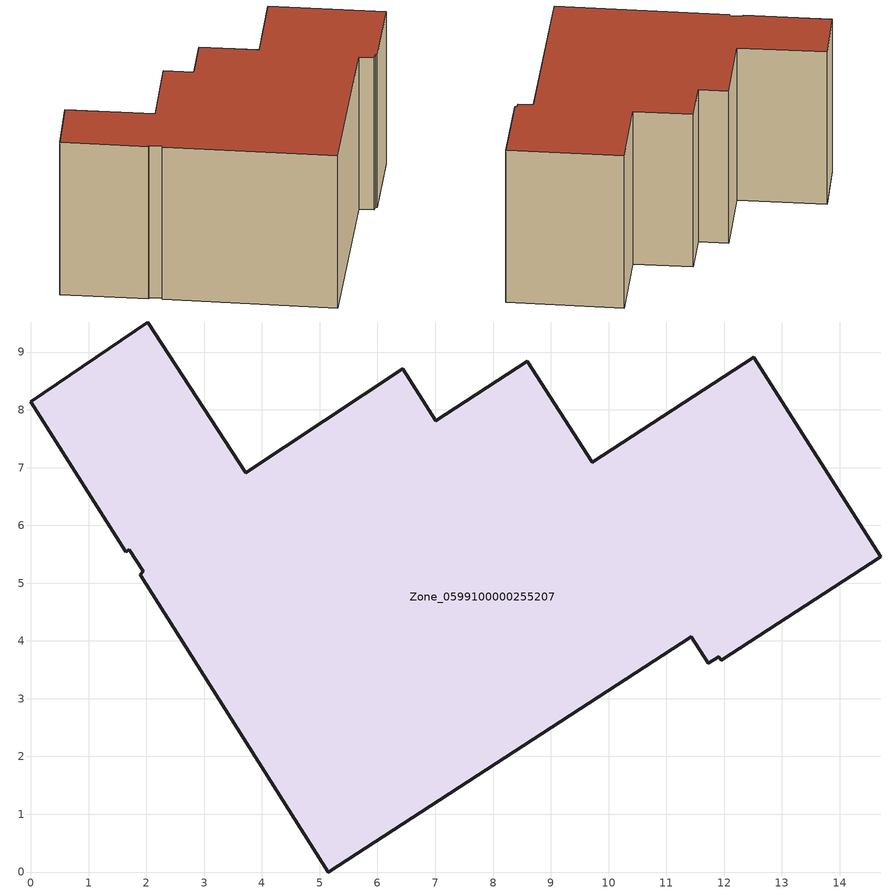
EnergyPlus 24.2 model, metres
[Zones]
Zone_0599100000255207
 floor ground (C_G): 11.43,4.07 5.15,0 1.89,5.15 1.95,5.21 1.7,5.58 1.65,5.54 0,8.14 2.02,9.52 3.72,6.91 6.44,8.71 7.01,7.81 8.59,8.84 9.72,7.09 12.51,8.91 14.71,5.46 11.95,3.67 11.91,3.73 11.73,3.61 z0
 wall outside (C_F): 5.15,0 11.43,4.07 11.73,3.61 11.91,3.73 11.95,3.67 14.71,5.46 12.51,8.91 9.72,7.09 8.59,8.84 7.01,7.81 6.44,8.71 3.72,6.91 2.02,9.52 0,8.14 1.65,5.54 1.7,5.58 1.95,5.21 1.89,5.15 5.15,0 z0:5.89
 roof outside (C_R): 1.7,5.58 1.95,5.21 1.89,5.15 5.15,0 11.43,4.07 11.73,3.61 11.91,3.73 11.95,3.67 14.71,5.46 12.51,8.91 9.72,7.09 8.59,8.84 7.01,7.81 6.44,8.71 3.72,6.91 2.02,9.52 0,8.14 1.65,5.54 z5.89
[BUILDING]
Pand.0599100000255207: North Axis=0; Terrain=City; Loads Convergence Tolerance Value=0.04; Temperature Convergence Tolerance Value=0.4; Solar Distribution=FullExterior; Maximum Number of Warmup Days=25; Minimum Number of Warmup Days=1
[Site:Location]
Rotterdam.The.Hague.AP_ZH_NLD Design_Conditions: Latitude=51.96; Longitude=4.45; Time Zone=1; Elevation=-4.5
[SITE:GROUNDTEMPERATURE:BUILDINGSURFACE]
18, 18, 18, 18, 18, 18, 18, 18, 18, 18, 18, 18
[MATERIAL] Thermal Absorptance=0.9; Solar Absorptance=0.7; Visible Absorptance=0.7
Name | Roughness | Thickness | Conductivity | Density | Specific Heat
G.D.1965 | MediumSmooth | 0.15 | 1 | 540 | 1210
F.D.1965 | Rough | 0.3 | 0.857143 | 1920 | 840
R.D.1965 | MediumRough | 0.2 | 0.08 | 1500 | 1000
[CONSTRUCTION]
C_G: G.D.1965
C_F: F.D.1965
C_R: R.D.1965
[ZONE]
Zone_0599100000255207: Type=1; Multiplier=1; Ceiling Height=Autocalculate; Volume=Autocalculate; Floor Area=autocalculate; Part of Total Floor Area=Yes
[ZONEINFILTRATION:DESIGNFLOWRATE]
Infil_Zone_0599100000255207: Zone or ZoneList or Space or SpaceList=Zone_0599100000255207; Schedule=AlwaysOn; Design Flow Rate Calculation Method=Flow/Area; Flow Rate per Floor Area=0.0042; Constant Term Coefficient=1; Temperature Term Coefficient=0; Velocity Term Coefficient=0; Velocity Squared Term Coefficient=0
[HVACTEMPLATE:ZONE:IDEALLOADSAIRSYSTEM]
Zone_0599100000255207: Maximum Heating Supply Air Temperature=50; Minimum Cooling Supply Air Temperature=13; Maximum Heating Supply Air Humidity Ratio=0.0156; Minimum Cooling Supply Air Humidity Ratio=0.0077; Heating Limit=NoLimit; Cooling Limit=NoLimit; Dehumidification Control Type=ConstantSensibleHeatRatio; Cooling Sensible Heat Ratio=0.7; Dehumidification Setpoint=60; Humidification Control Type=None; Humidification Setpoint=30; Outdoor Air Method=None; Outdoor Air Flow Rate per Person=0.00944; Outdoor Air Flow Rate per Zone Floor Area=0; Outdoor Air Flow Rate per Zone=0; Demand Controlled Ventilation Type=None; Outdoor Air Economizer Type=NoEconomizer; Heat Recovery Type=None; Sensible Heat Recovery Effectiveness=0.7; Latent Heat Recovery Effectiveness=0.65
[ZONECONTROL:THERMOSTAT]
ThermostatControl_Zone_0599100000255207: Zone or ZoneList=Zone_0599100000255207; Control Type Schedule=DualSetpointControlType; Control 1=Thermostat_Zone_0599100000255207; Temperature Difference Between Cutout And Setpoint=0
[THERMOSTATSETPOINT:DUALSETPOINT]
Thermostat_Zone_0599100000255207: Heating Setpoint Temperature Schedule=HeatingSetpoint_Zone_0599100000255207; Cooling Setpoint Temperature Schedule=CoolingSetpoint_Zone_0599100000255207
[SCHEDULE:COMPACT]
HeatingSetpoint_Zone_0599100000255207: Through: 12/31, For: AllDays, Until: 24:00, 21
CoolingSetpoint_Zone_0599100000255207: Through: 12/31, For: AllDays, Until: 24:00, 24
DualSetpointControlType: Through: 12/31, For: AllDays, Until: 24:00, 4
AlwaysOn: Through: 12/31, For: AllDays, Until: 24:00, 1
